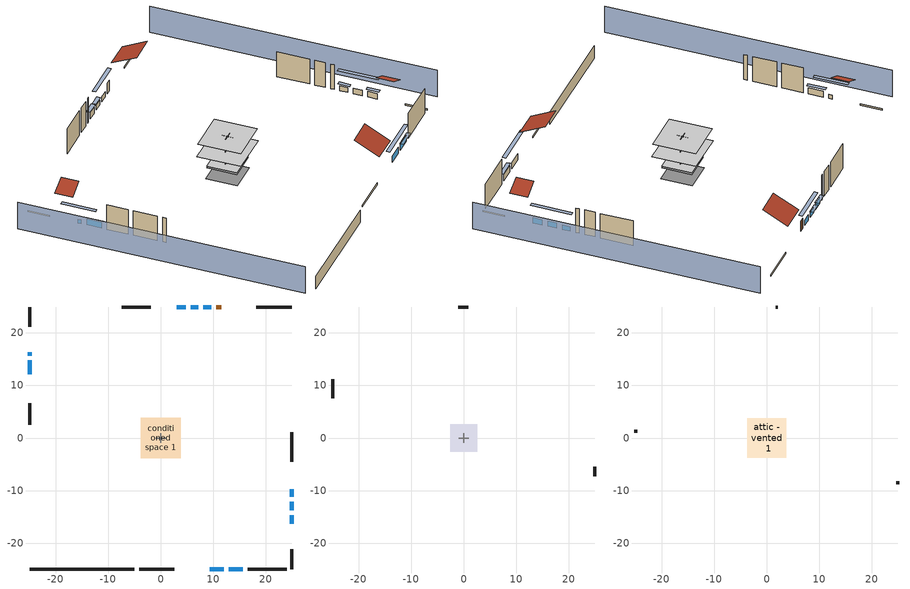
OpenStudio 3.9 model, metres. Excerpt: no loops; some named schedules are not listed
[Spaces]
conditioned space 1
 floor to garage 1 (Floor1 construction): -2.59,-2.59 -2.59,2.59 2.59,2.59 2.59,-2.59 z0.3
 floor foundation (Slab2 construction): -2.7,-2.7 -2.7,2.7 2.7,2.7 2.7,-2.7 z-2.13
 floor adiabatic (AdiabaticFloorConstruction): -3.82,-3.82 -3.82,3.82 3.82,3.82 3.82,-3.82 z2.74
 wall outside (Wall3 construction): 16.59,-24.95 24.02,-24.95 z0.3:5.18
 wall outside (Wall4 construction): -24.95,6.65 -24.95,2.52 z0.3:5.18
 wall outside (Wall7 construction): -1.95,24.95 -7.44,24.95 z0.3:5.18
 wall outside (Wall8 construction): 24.95,-4.56 24.95,1.13 z0.3:5.18
 wall outside (RimJoist1 construction): -4.12,-24.95 2.62,-24.95 z0.3:0.61
 wall outside (RimJoist2 construction): -24.95,24.95 -24.95,21.2 z0.3:0.61
 wall outside (RimJoist3 construction): 24.95,24.95 18.21,24.95 z0.3:0.61
 wall outside (RimJoist4 construction): 24.95,-24.95 24.95,-21.2 z0.3:0.61
 wall outside (AdiabaticWallConstruction): 9.35,-24.95 12.04,-24.95 / 12.97,-24.95 15.66,-24.95 / -24.95,14.78 -24.95,12.16 z0.3:1.49; -24.95,16.29 -24.95,15.71 z0.3:1.07; 9.64,24.95 8.1,24.95 z0.3:1.34; 7.17,24.95 5.68,24.95 z0.3:1.28; 4.75,24.95 3.01,24.95 z0.3:1.46; 24.95,-13.74 24.95,-12.12 / 24.95,-16.29 24.95,-14.67 z0.3:1.4; 24.95,-11.19 24.95,-9.78 z0.3:1.25
 wall outside (AdiabaticWallConstruction 1): 11.48,24.95 10.57,24.95 z0.3:2.34
 wall to garage 1 (Wall5 construction): 0.91,0 -0.91,0 z0.3:5.18
 wall to garage 1 (Wall6 construction): 0,0.91 0,-0.91 z0.3:5.18
 wall foundation (FoundationWall1 construction): -24.95,-24.95 -5.05,-24.95 z-2.13:0.3
 window (WindowConstruction): 9.35,-24.95 12.04,-24.95 z0.3:1.49
 window (WindowConstruction 1): 12.97,-24.95 15.66,-24.95 z0.3:1.49
 window (WindowConstruction 2): -24.95,16.29 -24.95,15.71 z0.3:1.07
 window (WindowConstruction 3): -24.95,14.78 -24.95,12.17 z0.3:1.49
 window (WindowConstruction 4): 9.64,24.95 8.1,24.95 z0.3:1.34
 window (WindowConstruction 5): 7.17,24.95 5.68,24.95 z0.3:1.28
 window (WindowConstruction 6): 4.75,24.95 3.01,24.95 z0.3:1.46
 window (WindowConstruction 7): 24.95,-13.74 24.95,-12.12 z0.3:1.4
 window (WindowConstruction 8): 24.95,-11.19 24.95,-9.78 z0.3:1.25
 window (WindowConstruction 9): 24.95,-16.29 24.95,-14.67 z0.3:1.4
 door (Door): 11.48,24.95 10.57,24.95 z0.3:2.34
 ceiling adiabatic (AdiabaticFloorConstruction): 3.82,-3.82 3.82,3.82 -3.82,3.82 -3.82,-3.82 z2.74
garage 1
 floor foundation (Slab1 construction): -2.59,-2.59 -2.59,2.59 2.59,2.59 2.59,-2.59 z0
 wall outside (Wall1 construction): -24.95,11.24 -24.95,7.58 z0.3:5.18
 wall outside (Wall2 construction): 0.81,24.95 -1.02,24.95 z0.3:5.18
 wall outside (Wall12 construction): 24.95,-7.31 24.95,-5.48 z0.3:5.18
attic - vented 1
 floor to conditioned space 1 (Floor2 construction Reversed): -3.74,-3.74 -3.74,3.74 3.74,3.74 3.74,-3.74 z5.18
 wall outside (Wall9 construction): -24.95,1.59 -24.95,0.98 z0.3:5.18
 wall outside (Wall10 construction): 24.95,-8.85 24.95,-8.24 z0.3:5.18
 wall outside (Wall11 construction): 2.08,24.95 1.74,24.95 z0.3:5.18
 roof outside (Roof1 construction): 8.42,-24.95,5.18 8.42,-20.59,7.36 3.55,-20.59,7.36 3.55,-24.95,5.18
 roof outside (Roof2 construction): -24.95,17.21,5.18 -22.22,17.21,6.55 -22.22,20.27,6.55 -24.95,20.27,5.18
 roof outside (Roof3 construction): 24.95,-17.21,5.18 22.22,-17.21,6.55 22.22,-20.27,6.55 24.95,-20.27,5.18
 roof outside (Roof4 construction): 12.41,24.95,5.18 12.41,20.59,7.36 17.28,20.59,7.36 17.28,24.95,5.18
shading: 29.52,-24.95 29.52,24.95 / -29.52,24.95 -29.52,-24.95 z0:5.18; 14.78,-24.95 6.61,-24.95 6.61,-25.56 14.78,-25.56 z4.24; 15.96,-24.95 12.66,-24.95 12.66,-25.56 15.96,-25.56 z1.8; -24.95,12.97 -24.95,19.03 -25.56,19.03 -25.56,12.97 z3.81; -24.95,11.86 -24.95,15.09 -25.56,15.09 -25.56,11.86 z1.8; 5.35,24.95 12.38,24.95 12.38,25.56 5.35,25.56 z4.08; 5.38,24.95 7.47,24.95 7.47,25.56 5.38,25.56 z1.58; 2.71,24.95 5.06,24.95 5.06,25.56 2.71,25.56 z1.77; 24.95,-9.38 24.95,-16.48 25.56,-16.48 25.56,-9.38 z4.15; 24.95,-9.47 24.95,-11.5 25.56,-11.5 25.56,-9.47 z1.55; 24.95,-14.36 24.95,-16.59 25.56,-16.59 25.56,-14.36 z1.71
[Site]
Portland Intl Arpt_OR: Latitude {deg}=45.59; Longitude {deg}=-122.6; Time Zone {hr}=-8; Elevation {m}=33; Terrain=Suburbs; Keep Site Location Information=Yes
[Site:GroundTemperature:Shallow]
10.2558, 8.96328, 8.85977, 9.47314, 11.9355, 14.3863, 16.5111, 17.8571, 17.9714, 16.8767, 14.8061, 12.4304
[Site:WaterMainsTemperature]
Calculation Method=Schedule; Temperature Schedule=mains temperature schedule
[Building]
Building 1
[Material] Roughness=Rough
Name | Thickness {m} | Conductivity {W/m-K} | Density {kg/m3} | Specific Heat {J/kg-K} | Thermal Absorptance | Solar Absorptance | Visible Absorptance
asphalt or fiberglass shingles | 0.00635 | 0.162714 | 1121.4 | 1465.45 | 0.9 | 0.85 | 0.85
roof rigid ins | 0.00281632 | 0.029427 | 32.04 | 1214.23 | 0.9 | 0.7 | 0.7
osb sheathing 0.5 in. | 0.0127 | 0.115458 | 512.64 | 1214.23 | 0.9 | 0.6 | 0.6
composite shingle siding | 0.00635 | 0.162714 | 1121.4 | 1465.45 | 0.9 | 0.7 | 0.7
osb sheathing 0.5 in. 1 | 0.0127 | 0.115458 | 512.64 | 1214.23 | 0.9 | 0.7 | 0.7
wall stud and cavity | 0.1397 | 0.348479 | 139.0536 | 1170.24 | 0.9 | 0.6 | 0.6
wall rigid ins; rim joist rigid ins | 0.051816 | 0.029427 | 32.04 | 1214.23 | 0.9 | 0.7 | 0.7
wall stud and cavity 1 | 0.1397 | 0.207325 | 139.0536 | 1170.24 | 0.9 | 0.7 | 0.7
gypsum board | 0.0127 | 0.160291 | 801 | 837.4 | 0.9 | 0.6 | 0.6
wall rigid ins 1; wall rigid ins 2 | 0.051816 | 0.029427 | 32.04 | 1214.23
wall stud and cavity 2 | 0.1397 | 0.222524 | 139.0536 | 1170.24 | 0.9 | 0.7 | 0.7
osb sheathing 2.0 in. | 0.0508 | 0.115458 | 512.64 | 1214.23 | 0.9 | 0.7 | 0.7
rim joist stud and cavity | 0.0508 | 0.0640738 | 125.044 | 1163.47 | 0.9 | 0.6 | 0.6
floor stud and cavity | 0.1397 | 0.923637 | 92.3553 | 1139.71 | 0.9 | 0.7 | 0.7
osb sheathing 0.75 in. | 0.01905 | 0.115458 | 512.64 | 1214.23 | 0.9 | 0.7 | 0.7
floor covering | 0.0127 | 0.0433444 | 54.468 | 1339.84 | 0.9 | 0.6 | 0.6
ceiling loosefill ins | 0.254 | 0.0480833 | 16.02 | 1046.75 | 0.9 | 0.7 | 0.7
ceiling stud and cavity | 0.1397 | 0.104117 | 65.682 | 1177.47 | 0.9 | 0.7 | 0.7
concrete 4.0 in. | 0.1016 | 1.803125 | 2242.8 | 837.4 | 0.9 | 0.7 | 0.7
exterior vertical ins | 0.077724 | 0.029427 | 32.04 | 1214.23
concrete 8.0 in. | 0.2032 | 1.803125 | 2242.8 | 837.4 | 0.9 | 0.7 | 0.7
gypsum board 1 | 0.0127 | 0.160291 | 801 | 837.4 | 0.9 | 0.7 | 0.7
floor covering 1 | 0.0127 | 0.0450781 | 54.468 | 1339.84 | 0.9 | 0.9 | 0.9
wood siding; wood siding 1 | 0.0254 | 0.102417 | 544.68 | 1172.36
wall rigid ins 3; floor rigid ins | 0.512978 | 0.029427 | 32.04 | 1214.23 | 0.9 | 0.7 | 0.7
wall stud and cavity 3 | 0.0889 | 0.380278 | 52.3479 | 1209.89 | 0.9 | 0.7 | 0.7
door material | 0.04445 | 0.0612267 | 512.64 | 1214.23 | 0.9 | 0.7 | 0.7
floor stud and cavity 1 | 0.1397 | 1.75129 | 37.0049 | 1207.88 | 0.9 | 0.7 | 0.7
wall stud and cavity 4 | 0.0889 | 0.391764 | 83.0341 | 1211.67 | 0.9 | 0.7 | 0.7
furniture material conditioned space 1; furniture material garage 1 | 0.1524 | 0.115458 | 640.8 | 1214.23 | 0.9 | 0.6 | 0.6
[Construction]
Roof1 construction; Roof2 construction; Roof3 construction; Roof4 construction: asphalt or fiberglass shingles, roof rigid ins, osb sheathing 0.5 in.
Wall1 construction; Wall2 construction; Wall9 construction; Wall10 construction; Wall11 construction; Wall12 construction: composite shingle siding, osb sheathing 0.5 in. 1, wall stud and cavity
Wall3 construction; Wall4 construction: composite shingle siding, wall rigid ins, osb sheathing 0.5 in. 1, wall stud and cavity 1, gypsum board
Wall5 construction: wall rigid ins 1, osb sheathing 0.5 in. 1, wall stud and cavity 2, gypsum board
Wall6 construction: wall rigid ins 2, osb sheathing 0.5 in. 1, wall stud and cavity 2, gypsum board
Wall7 construction; Wall8 construction: composite shingle siding, wall rigid ins 2, osb sheathing 0.5 in. 1, wall stud and cavity 1, gypsum board
RimJoist1 construction; RimJoist2 construction; RimJoist3 construction; RimJoist4 construction: composite shingle siding, rim joist rigid ins, osb sheathing 2.0 in., rim joist stud and cavity
Floor1 construction: floor stud and cavity, osb sheathing 0.75 in., floor covering
Floor2 construction Reversed: gypsum board, ceiling stud and cavity, ceiling loosefill ins
Slab1 construction: concrete 4.0 in.
FoundationWall1 construction: concrete 8.0 in., gypsum board 1
Slab2 construction: concrete 4.0 in., floor covering 1
WindowConstruction; WindowConstruction 1; WindowConstruction 2; WindowConstruction 3; WindowConstruction 4; WindowConstruction 5; WindowConstruction 6; WindowConstruction 7; WindowConstruction 8; WindowConstruction 9: WindowMaterial
AdiabaticWallConstruction: wood siding, wall rigid ins 3, wall stud and cavity 3, gypsum board
Door: door material
AdiabaticWallConstruction 1: wood siding 1, wall rigid ins 3, wall stud and cavity 3, gypsum board
AdiabaticFloorConstruction: floor stud and cavity 1, floor rigid ins, osb sheathing 0.75 in., floor covering
PartitionWallConstruction: gypsum board, wall stud and cavity 4, gypsum board
furniture construction conditioned space 1: furniture material conditioned space 1
furniture construction garage 1: furniture material garage 1
[WindowMaterial:SimpleGlazingSystem]
WindowMaterial: U-Factor {W/m2-K}=2.78222; Solar Heat Gain Coefficient=0.56
[ThermalZone] Multiplier=1; Use Ideal Air Loads=No
Name | Volume {m3} | Thermostat
conditioned space | 278.185 | conditioned space temperature setpoint
attic - vented | 31.1204
garage | 65.242
[Sizing:Zone] Zone Cooling Design Supply Air Temperature Input Method=SupplyAirTemperature; Zone Cooling Design Supply Air Temperature {C}=14; Zone Cooling Design Supply Air Temperature Difference {deltaC}=11.11; Zone Heating Design Supply Air Temperature Input Method=SupplyAirTemperature; Zone Heating Design Supply Air Temperature {C}=40; Zone Heating Design Supply Air Temperature Difference {deltaC}=11.11; Zone Cooling Design Supply Air Humidity Ratio {kg-H2O/kg-air}=0.0085; Zone Heating Design Supply Air Humidity Ratio {kg-H2O/kg-air}=0.008; Cooling Design Air Flow Method=DesignDay; Heating Design Air Flow Method=DesignDay; Account for Dedicated Outdoor Air System=No; Dedicated Outdoor Air System Control Strategy=NeutralSupplyAir; Dedicated Outdoor Air Low Setpoint Temperature for Design {C}=autosize; Dedicated Outdoor Air High Setpoint Temperature for Design {C}=autosize; Zone Load Sizing Method=Sensible Load Only No Latent Load; Zone Latent Cooling Design Supply Air Humidity Ratio Input Method=HumidityRatioDifference; Zone Cooling Design Supply Air Humidity Ratio Difference {kgWater/kgDryAir}=0.005; Zone Latent Heating Design Supply Air Humidity Ratio Input Method=HumidityRatioDifference; Zone Humidification Design Supply Air Humidity Ratio Difference {kgWater/kgDryAir}=0.005; Sizing Option=Coincident
attic - vented; garage
[Space]
Name | Thermal Zone | Volume {m3}
conditioned space 1 | conditioned space | 278.185
attic - vented 1 | attic - vented | 31.1204
garage 1 | garage | 65.242
[ThermostatSetpoint:DualSetpoint]
conditioned space temperature setpoint: Heating Setpoint Temperature Schedule=heating setpoint; Cooling Setpoint Temperature Schedule=cooling setpoint; Temperature Difference Between Cutout And Setpoint {deltaC}=0
[Foundation:Kiva] Wall Depth Below Slab {m}=0.2032
Name | Initial Indoor Air Temperature {C} | Wall Height Above Grade {m} | Custom Block Material Name 1 | Custom Block Depth 1 {m} | Custom Block X Position 1 {m} | Custom Block Z Position 1 {m}
Foundation Kiva 1 | 13.4258 | 0.1016
Foundation Kiva 2 | 15 | 0.3048 | exterior vertical ins | 2.4384 | 0.2159 | 0
[Foundation:Kiva:Settings]
Soil Conductivity {W/m-K}=1.3848; Soil Density {kg/m3}=1842.3; Soil Specific Heat {J/kg-K}=418.7; Ground Solar Absorptivity=0.9; Ground Thermal Absorptivity=0.9; Ground Surface Roughness {m}=0.03; Far-Field Width {m}=40; Deep-Ground Boundary Condition=ZeroFlux; Deep-Ground Depth {m}=40; Minimum Cell Dimension {m}=0.2; Maximum Cell Growth Coefficient=3; Simulation Timestep=Timestep
[SurfaceProperty:ExposedFoundationPerimeter] Exposed Perimeter Calculation Method=TotalExposedPerimeter
Name | Total Exposed Perimeter {m}
Slab1 | 14.6304
Slab2 | 19.90344
[SurfaceProperty:IncidentSolarMultiplier] Incident Solar Multiplier=1; Incident Solar Multiplier Schedule=trans schedule winter=0.85 summer=0.7
Window1; Window2; Window3; Window4; Window5; Window6; Window7; Window8; Window9; Window10
[InternalMass:Definition] Design Level Calculation Method=SurfaceArea
Name | Construction | Surface Area {m2}
partition wall mass | PartitionWallConstruction | 114.085
furniture mass conditioned space 1 | furniture construction conditioned space 1 | 45.63397
furniture mass garage 1 | furniture construction garage 1 | 2.67561
[InternalMass] Multiplier=1
Name | Internal Mass Definition | Space or SpaceType
partition wall mass | partition wall mass | conditioned space 1
furniture mass conditioned space 1 | furniture mass conditioned space 1 | conditioned space 1
furniture mass garage 1 | furniture mass garage 1 | garage 1
[EnergyManagementSystem:Sensor]
Name | Output Variable or Output Meter Index Key | Output Variable or Output Meter
water_heater_amb_temp | garage | Zone Mean Air Temperature
water_heater_amb_rh | garage | Zone Air Relative Humidity
water_heater_T_set | water heater setpoint | Schedule Value
out_pb_s |  | Site Outdoor Air Barometric Pressure
out_wt_s |  | Site Outdoor Air Humidity Ratio
site_vw_s |  | Site Wind Speed
cool_season | cooling season schedule | Schedule Value
natural_vent_s | natural vent schedule | Schedule Value
htg_sp_s | heating setpoint | Schedule Value
clg_sp_s | cooling setpoint | Schedule Value
mech_vent_range_fan_0_sch_s | mech vent range fan 0 schedule | Schedule Value
mech_vent_bath_fan_0_sch_s | mech vent bath fan 0 schedule | Schedule Value
clothes_dryer_exhaust_0_sch_s | clothes_dryer | Schedule Value
htg_load_cond |  | Heating:EnergyTransfer:Zone:CONDITIONED SPACE
clg_load_cond |  | Cooling:EnergyTransfer:Zone:CONDITIONED SPACE
s_conv | Floor1 | Surface Inside Face Convection Heat Gain Energy
s_ig | Floor1 | Surface Inside Face Internal Gains Radiation Heat Gain Energy
s_sol | Floor1 | Surface Inside Face Solar Radiation Heat Gain Energy
s_lgt | Floor1 | Surface Inside Face Lights Radiation Heat Gain Energy
s_surf | Floor1 | Surface Inside Face Net Surface Thermal Radiation Heat Gain Energy
s_conv_1 | Floor2 | Surface Inside Face Convection Heat Gain Energy
s_ig_1 | Floor2 | Surface Inside Face Internal Gains Radiation Heat Gain Energy
s_sol_1 | Floor2 | Surface Inside Face Solar Radiation Heat Gain Energy
s_lgt_1 | Floor2 | Surface Inside Face Lights Radiation Heat Gain Energy
s_surf_1 | Floor2 | Surface Inside Face Net Surface Thermal Radiation Heat Gain Energy
s_conv_2 | FoundationWall1 | Surface Inside Face Convection Heat Gain Energy
s_ig_2 | FoundationWall1 | Surface Inside Face Internal Gains Radiation Heat Gain Energy
s_sol_2 | FoundationWall1 | Surface Inside Face Solar Radiation Heat Gain Energy
s_lgt_2 | FoundationWall1 | Surface Inside Face Lights Radiation Heat Gain Energy
s_surf_2 | FoundationWall1 | Surface Inside Face Net Surface Thermal Radiation Heat Gain Energy
s_conv_3 | inferred conditioned ceiling | Surface Inside Face Convection Heat Gain Energy
s_ig_3 | inferred conditioned ceiling | Surface Inside Face Internal Gains Radiation Heat Gain Energy
s_sol_3 | inferred conditioned ceiling | Surface Inside Face Solar Radiation Heat Gain Energy
s_lgt_3 | inferred conditioned ceiling | Surface Inside Face Lights Radiation Heat Gain Energy
s_surf_3 | inferred conditioned ceiling | Surface Inside Face Net Surface Thermal Radiation Heat Gain Energy
s_conv_4 | inferred conditioned floor | Surface Inside Face Convection Heat Gain Energy
s_ig_4 | inferred conditioned floor | Surface Inside Face Internal Gains Radiation Heat Gain Energy
s_sol_4 | inferred conditioned floor | Surface Inside Face Solar Radiation Heat Gain Energy
s_lgt_4 | inferred conditioned floor | Surface Inside Face Lights Radiation Heat Gain Energy
s_surf_4 | inferred conditioned floor | Surface Inside Face Net Surface Thermal Radiation Heat Gain Energy
s_conv_5 | RimJoist1 | Surface Inside Face Convection Heat Gain Energy
s_ig_5 | RimJoist1 | Surface Inside Face Internal Gains Radiation Heat Gain Energy
s_sol_5 | RimJoist1 | Surface Inside Face Solar Radiation Heat Gain Energy
s_lgt_5 | RimJoist1 | Surface Inside Face Lights Radiation Heat Gain Energy
s_surf_5 | RimJoist1 | Surface Inside Face Net Surface Thermal Radiation Heat Gain Energy
s_conv_6 | RimJoist2 | Surface Inside Face Convection Heat Gain Energy
s_ig_6 | RimJoist2 | Surface Inside Face Internal Gains Radiation Heat Gain Energy
s_sol_6 | RimJoist2 | Surface Inside Face Solar Radiation Heat Gain Energy
s_lgt_6 | RimJoist2 | Surface Inside Face Lights Radiation Heat Gain Energy
s_surf_6 | RimJoist2 | Surface Inside Face Net Surface Thermal Radiation Heat Gain Energy
s_conv_7 | RimJoist3 | Surface Inside Face Convection Heat Gain Energy
s_ig_7 | RimJoist3 | Surface Inside Face Internal Gains Radiation Heat Gain Energy
s_sol_7 | RimJoist3 | Surface Inside Face Solar Radiation Heat Gain Energy
s_lgt_7 | RimJoist3 | Surface Inside Face Lights Radiation Heat Gain Energy
s_surf_7 | RimJoist3 | Surface Inside Face Net Surface Thermal Radiation Heat Gain Energy
s_conv_8 | RimJoist4 | Surface Inside Face Convection Heat Gain Energy
s_ig_8 | RimJoist4 | Surface Inside Face Internal Gains Radiation Heat Gain Energy
s_sol_8 | RimJoist4 | Surface Inside Face Solar Radiation Heat Gain Energy
s_lgt_8 | RimJoist4 | Surface Inside Face Lights Radiation Heat Gain Energy
s_surf_8 | RimJoist4 | Surface Inside Face Net Surface Thermal Radiation Heat Gain Energy
s_conv_9 | Slab2 | Surface Inside Face Convection Heat Gain Energy
s_ig_9 | Slab2 | Surface Inside Face Internal Gains Radiation Heat Gain Energy
s_sol_9 | Slab2 | Surface Inside Face Solar Radiation Heat Gain Energy
s_lgt_9 | Slab2 | Surface Inside Face Lights Radiation Heat Gain Energy
s_surf_9 | Slab2 | Surface Inside Face Net Surface Thermal Radiation Heat Gain Energy
ss_sol | Door1 | Surface Inside Face Solar Radiation Heat Gain Energy
ss_lgt | Door1 | Surface Inside Face Lights Radiation Heat Gain Energy
ss_conv | Door1 | Surface Inside Face Convection Heat Gain Energy
ss_ig | Door1 | Surface Inside Face Internal Gains Radiation Heat Gain Energy
ss_surf | Door1 | Surface Inside Face Net Surface Thermal Radiation Heat Gain Energy
ss_conv_1 | Window1 | Surface Inside Face Convection Heat Gain Energy
ss_ig_1 | Window1 | Surface Inside Face Internal Gains Radiation Heat Gain Energy
ss_surf_1 | Window1 | Surface Inside Face Net Surface Thermal Radiation Heat Gain Energy
ss_trans_in | Window1 | Surface Window Transmitted Solar Radiation Rate
ss_back_out | Window1 | Surface Window Shortwave from Zone Back Out Window Heat Transfer Rate
ss_trans_out | Window1 | Surface Inside Face Initial Transmitted Diffuse Transmitted Out Window Solar Radiation Rate
ss_conv_2 | Window10 | Surface Inside Face Convection Heat Gain Energy
ss_ig_2 | Window10 | Surface Inside Face Internal Gains Radiation Heat Gain Energy
ss_surf_2 | Window10 | Surface Inside Face Net Surface Thermal Radiation Heat Gain Energy
ss_trans_in_1 | Window10 | Surface Window Transmitted Solar Radiation Rate
ss_back_out_1 | Window10 | Surface Window Shortwave from Zone Back Out Window Heat Transfer Rate
ss_trans_out_1 | Window10 | Surface Inside Face Initial Transmitted Diffuse Transmitted Out Window Solar Radiation Rate
ss_conv_3 | Window2 | Surface Inside Face Convection Heat Gain Energy
ss_ig_3 | Window2 | Surface Inside Face Internal Gains Radiation Heat Gain Energy
ss_surf_3 | Window2 | Surface Inside Face Net Surface Thermal Radiation Heat Gain Energy
ss_trans_in_2 | Window2 | Surface Window Transmitted Solar Radiation Rate
[OtherEquipment:Definition] Design Level Calculation Method=EquipmentLevel
Name | Design Level {W} | Fraction Latent | Fraction Radiant | Fraction Lost
water heater sens; mech vent house fan sensible load | 0 | 0 | 0 | 0
water heater lat; mech vent house fan latent load | 0 | 1 | 0 | 0
water heater energy adjustment1 | 0.01 | 0 | 0 | 1
clothes dryer 2 | 8737.34 | 0.015 | 0.081 | 0.85
cooking range 2 | 0 | 0.08 | 0.432 | 0.2
misc permanent spa heater | 569.487 | 0 | 0 | 1
general water use sensible | -25.2881 | 0 | 0.6 | 0
general water use latent | 25.6591 | 1 | 0 | 0
[OtherEquipment]
Name | Other Equipment Definition | Space or SpaceType | Schedule | Fuel Type
water heater sens | water heater sens | garage 1 | Always On Discrete
water heater lat | water heater lat | garage 1 | Always On Discrete
water heater energy adjustment1 | water heater energy adjustment1 | garage 1 | Always On Discrete | Electricity
clothes dryer 1 | clothes dryer 2 | conditioned space 1 | clothes_dryer | NaturalGas
cooking range 1 | cooking range 2 | conditioned space 1 | cooking_range | Electricity
misc permanent spa heater | misc permanent spa heater | conditioned space 1 | misc permanent spa heater schedule | NaturalGas
general water use sensible | general water use sensible | conditioned space 1 | general water use schedule
general water use latent | general water use latent | conditioned space 1 | general water use schedule
mech vent house fan sensible load | mech vent house fan sensible load | conditioned space 1 | Always On Discrete
mech vent house fan latent load | mech vent house fan latent load | conditioned space 1 | Always On Discrete
[ElectricEquipment:Definition] Design Level Calculation Method=EquipmentLevel
Name | Design Level {W} | Fraction Latent | Fraction Radiant | Fraction Lost
clothes washer | 297.717 | 0.03 | 0.162 | 0.7
clothes dryer | 657.677 | 0.015 | 0.081 | 0.85
dishwasher | 492.211 | 0.3 | 0.18 | 0.4
fridge | 54.7945 | 0 | 0.6 | 0
cooking range | 1414.73 | 0.08 | 0.432 | 0.2
misc tv | 294.83 | 0 | 0.6 | 0
misc plug loads | 246.392 | 0.021 | 0.558 | 0.049
misc permanent spa pump | 262.283 | 0 | 0 | 1
whole house fan; mech vent house fan | 0 | 0 | 0 | 1
mech vent house fan cfis | 0 | 0 | 0 | 0
mech vent range fan 0 | 30 | 0 | 0 | 1
mech vent bath fan 0 | 15 | 0 | 0 | 1
[ElectricEquipment] Space or SpaceType=conditioned space 1
Name | Electric Equipment Definition | Schedule
clothes washer | clothes washer | clothes_washer
clothes dryer | clothes dryer | clothes_dryer
dishwasher | dishwasher | dishwasher
fridge | fridge | fridge schedule
cooking range | cooking range | cooking_range
misc tv | misc tv | plug_loads_tv
misc plug loads | misc plug loads | plug_loads_other
misc permanent spa pump | misc permanent spa pump | misc permanent spa pump schedule
whole house fan | whole house fan | Always On Discrete
mech vent house fan | mech vent house fan | mech vent house fan schedule
mech vent house fan cfis | mech vent house fan cfis | mech vent house fan cfis schedule
mech vent range fan 0 | mech vent range fan 0 | mech vent range fan 0 schedule
mech vent bath fan 0 | mech vent bath fan 0 | mech vent bath fan 0 schedule
[WaterUse:Equipment:Definition]
Name | Peak Flow Rate {m3/s}
clothes washer | 1.10697e-05
dishwasher | 7.22495e-06
[Lights:Definition] Design Level Calculation Method=LightingLevel; Fraction Radiant=0.6; Fraction Visible=0.2; Return Air Fraction=0
Name | Lighting Level {W}
interior lighting | 213.448
garage lighting | 10.8156
[Lights] Fraction Replaceable=1
Name | Lights Definition | Space or SpaceType | Schedule
interior lighting | interior lighting | conditioned space 1 | lighting_interior
garage lighting | garage lighting | garage 1 | lighting_garage
[Exterior:Lights:Definition]
exterior lighting: Design Level {W}=9.28603
[Exterior:Lights]
exterior lighting: Exterior Lights Definition=exterior lighting; Schedule=exterior lighting schedule
[People:Definition]
occupants: Number of People Calculation Method=People; Number of People {people}=1; Fraction Radiant=0.314171; Sensible Heat Fraction=0.56303; Carbon Dioxide Generation Rate {m3/s-W}=0; Enable ASHRAE 55 Comfort Warnings=No; Mean Radiant Temperature Calculation Type=EnclosureAveraged
[People]
occupants: People Definition=occupants; Space or SpaceType=conditioned space 1; Number of People Schedule=occupants; Activity Level Schedule=occupants activity schedule; Multiplier=1
[SpaceInfiltration:DesignFlowRate] Space or SpaceType=conditioned space 1; Schedule=Always On Discrete; Design Flow Rate Calculation Method=Flow/Space; Design Flow Rate {m3/s}=0
natural vent flow; whole house fan flow; infil flow
[ZoneMixing]
whole house fan mix: Zone or Space=attic - vented; Schedule=Always On Continuous; Design Flow Rate Calculation Method=Flow/Zone; Design Flow Rate {m3/s}=0; Source Zone or Space=conditioned space
[SpaceInfiltration:EffectiveLeakageArea] Schedule=Always On Discrete
Name | Space or SpaceType | Effective Air Leakage Area {cm2} | Stack Coefficient | Wind Coefficient
infil garage 1 | garage 1 | 203.878 | 0.000129147 | 4.64657e-05
infil attic - vented 1 | attic - vented 1 | 1861.9 | 0.000116217 | 4.097e-05
